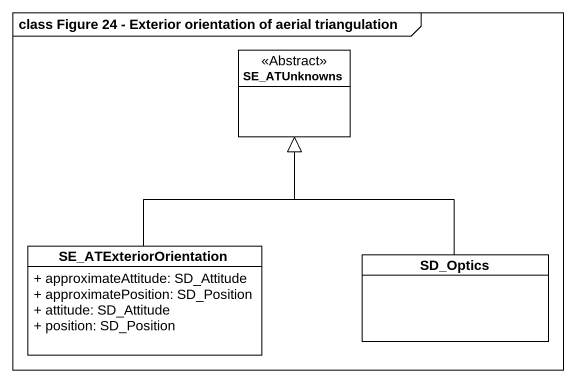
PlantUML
@startuml
mainframe class Figure 24 - Exterior orientation of aerial triangulation
hide circle
hide empty members
skinparam classAttributeIconSize 0
class SE_ATUnknowns <<Abstract>>
class SE_ATExteriorOrientation {
  + approximateAttitude: SD_Attitude
  + approximatePosition: SD_Position
  + attitude: SD_Attitude
  + position: SD_Position
}
class SD_Optics
SE_ATExteriorOrientation -up-|> SE_ATUnknowns
SD_Optics -up-|> SE_ATUnknowns
@enduml
